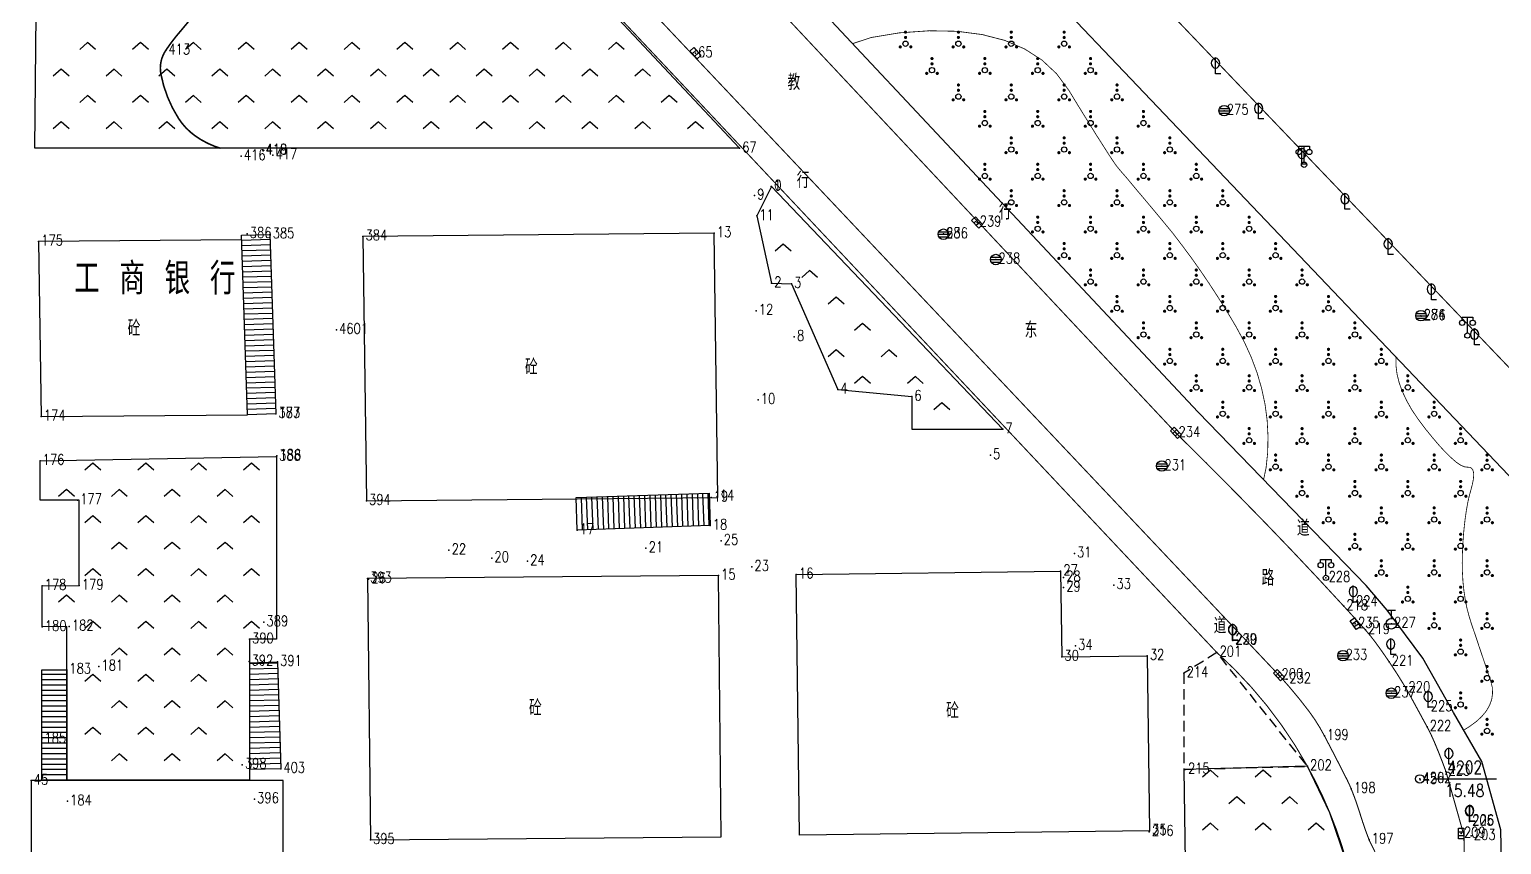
# Model space of a CAD drawing. Extents: x 1196 to 2163, y 619 to 1882.
# Drawn here: x 1890.6 to 2029.8, y 1087.4 to 1164.5 of the extents above; entities that cross this region are included whole.
import ezdxf
from ezdxf.enums import TextEntityAlignment as Align

# ---------------------------------------------------------------- set-up
doc = ezdxf.new("R2010")
doc.units = 0
doc.header["$LTSCALE"] = 0.5
doc.header["$PDSIZE"] = 0.2
doc.linetypes.add('X3', pattern=[5, 4, -1])
doc.linetypes.add('X5', pattern=[3, 2, -1])
doc.layers.get('0').update_dxf_attribs({"linetype": 'CONTINUOUS'})
doc.layers.add('ASSIST', color=7, linetype='CONTINUOUS', plot=False)
for name, color, linetype in [('COMPONENT', 4, 'CONTINUOUS'), ('DGX', 2, 'CONTINUOUS'), ('DLDW', 11, 'CONTINUOUS'), ('DLSS', 4, 'CONTINUOUS'), ('GXYZ', 2, 'CONTINUOUS'), ('JMD', 6, 'CONTINUOUS'), ('KZD', 1, 'CONTINUOUS'), ('ZBTZ', 3, 'CONTINUOUS'), ('ZDH', 1, 'CONTINUOUS')]:
    doc.layers.add(name, color=color, linetype=linetype)
doc.styles.add('HZ', font='rs.shx', dxfattribs={"width": 0.8, "bigfont": 'hztxt.shx'})
doc.linetypes.add('1161', pattern='A,0,[149,AAA.SHX,S=0.15,R=0,X=0,Y=0],-1.6', length=1.6)

# ---------------------------------------------------------------- blocks, each defined once
blk = doc.blocks.new('gcbj0103')
for p, q in [((-1, 0), (1, 0)), ((-0.9, 0.43), (0.9, 0.43)), ((-0.88, -0.47), (0.88, -0.47))]:
    blk.add_line(p, q)
blk.add_circle((0, 0), 1)
blk = doc.blocks.new('gc041')
for p, q in [((-1, 0.5), (1, 0.5)), ((-1, -0.5), (-1, 0.5)), ((-0.33, 0.5), (-0.33, -0.5)), ((0.33, 0.5), (0.33, -0.5)), ((1, 0.5), (1, -0.5)), ((1, -0.5), (-1, -0.5))]:
    blk.add_line(p, q)
blk = doc.blocks.new('gc143')
for p, q in [((0, 0), (0, 3)), ((1, 0), (0, 0))]:
    blk.add_line(p, q)
for centre, start, end in [((0.225, 2), 102.68038, 257.31962), ((-0.225, 2), 282.68038, 77.31962)]:
    blk.add_arc(centre, 1.025, start, end)
blk = doc.blocks.new('gc133')
for p, q in [((-1, 0), (1, 0)), ((-0.8, 2.6), (0.8, 2.6)), ((0, 1), (0, 2.6))]:
    blk.add_line(p, q)
blk.add_circle((0, 0), 1)
blk = doc.blocks.new('gc097')
for p, q in [((-1, 2.9), (-1, 3.5)), ((-1, 3.5), (1, 3.5)), ((0, 0.5), (0, 3.5)), ((1, 3.5), (1, 2.9))]:
    blk.add_line(p, q)
for centre in [(-1, 2.4), (1, 2.4), (0, 0)]:
    blk.add_circle(centre, 0.5)
blk = doc.blocks.new('gc211')
for p, q in [((0, 0), (-1.5, -1.32)), ((1.5, -1.32), (0, 0))]:
    blk.add_line(p, q)
blk = doc.blocks.new('gc160')
at = {"const_width": 0.3}
for points in [[(-0.15, 2.2, 1), (0.15, 2.2, 1)], [(-0.15, 1.2, 1), (0.15, 1.2, 1)], [(-1.15, -0.6, 1), (-0.85, -0.6, 1)], [(0.85, -0.6, 1), (1.15, -0.6, 1)]]:
    blk.add_lwpolyline(points, format="xyb", close=True, dxfattribs=at)
blk.add_circle((0, 0), 0.5)
blk = doc.blocks.new('gc117')
blk.add_circle((0, 0), 0.8)
blk.add_point((0, 0))

msp = doc.modelspace()

# ---------------------------------------------------------------- linework, layer by layer
at = {"layer": 'ASSIST', "linetype": 'Continuous', "flags": 128}
for points in [[(1913.36, 1145.14), (1913.91, 1128.17), (1911.22, 1128.08), (1910.66, 1145.06)], [(1954.99, 1117.59), (1942.42, 1117.15), (1942.31, 1120.24), (1954.89, 1120.67)], [(1894.13, 1103.96), (1894.13, 1093.51), (1891.77, 1093.51), (1891.77, 1103.96)]]:
    msp.add_lwpolyline(points, close=True, dxfattribs=at)
msp.add_lwpolyline([(1911.41, 1104.62), (1914.07, 1104.7), (1914.37, 1094.6), (1911.41, 1094.51)], dxfattribs=at)
at = {"layer": 'DGX', "linetype": 'Continuous', "const_width": 0.075}
for points in [[(1968.46, 1163.18), (1970.21, 1163.76), (1972.87, 1164.2), (1975.73, 1164.4), (1978.35, 1164.35), (1980.72, 1164.04), (1982.85, 1163.49), (1984.73, 1162.68), (1986.37, 1161.63), (1987.76, 1160.33), (1988.91, 1158.77), (1989.88, 1157.18), (1990.74, 1155.79), (1991.49, 1154.58), (1992.14, 1153.56), (1992.67, 1152.73), (1993.09, 1152.09), (1993.4, 1151.64), (1993.61, 1151.38), (1993.8, 1151.15), (1994.09, 1150.82), (1994.48, 1150.37), (1994.95, 1149.8), (1995.52, 1149.12), (1996.19, 1148.33), (1996.95, 1147.42), (1997.8, 1146.4), (1998.7, 1145.31), (1999.58, 1144.16), (2000.46, 1142.98), (2001.33, 1141.75), (2002.2, 1140.47), (2003.05, 1139.16), (2003.9, 1137.8), (2004.74, 1136.39), (2005.51, 1134.96), (2006.17, 1133.51), (2006.72, 1132.04), (2007.15, 1130.56), (2007.47, 1129.07), (2007.67, 1127.56), (2007.75, 1126.04), (2007.72, 1124.5), (2007.57, 1123.06), (2007.33, 1121.93)], [(2019.84, 1133.55), (2019.85, 1133.43), (2019.86, 1132.67), (2019.96, 1131.89), (2020.16, 1131.09), (2020.46, 1130.27), (2020.86, 1129.42), (2021.35, 1128.55), (2021.95, 1127.66), (2022.64, 1126.74), (2023.35, 1125.87), (2023.99, 1125.12), (2024.58, 1124.49), (2025.11, 1123.98), (2025.57, 1123.58), (2025.97, 1123.31), (2026.32, 1123.16), (2026.6, 1123.12), (2026.82, 1123.11), (2027, 1123.02), (2027.12, 1122.86), (2027.19, 1122.63), (2027.2, 1122.32), (2027.17, 1121.95), (2027.08, 1121.49), (2026.94, 1120.97), (2026.78, 1120.38), (2026.64, 1119.75), (2026.52, 1119.07), (2026.41, 1118.34), (2026.32, 1117.57), (2026.24, 1116.75), (2026.18, 1115.89), (2026.14, 1114.98), (2026.12, 1114.05), (2026.14, 1113.16), (2026.19, 1112.28), (2026.28, 1111.44), (2026.4, 1110.62), (2026.56, 1109.82), (2026.76, 1109.05), (2026.99, 1108.3), (2027.24, 1107.58), (2027.48, 1106.87), (2027.71, 1106.17), (2027.94, 1105.49), (2028.17, 1104.82), (2028.39, 1104.17), (2028.6, 1103.53), (2028.81, 1102.91), (2028.96, 1102.31), (2028.99, 1101.72), (2028.91, 1101.15), (2028.71, 1100.6), (2028.4, 1100.06), (2027.98, 1099.55), (2027.44, 1099.05), (2026.78, 1098.57), (2026.27, 1098.25)]]:
    msp.add_lwpolyline(points, dxfattribs=at)
at = {"layer": 'DLSS', "linetype": 'Continuous', "const_width": 0.1, "flags": 128}
for points in [[(2156.98, 1000.29), (1965.55, 1200.54)], [(1920.42, 1196.97), (2008.78, 1103.45)], [(1918.59, 1195.23), (2002.92, 1105.58)], [(1940.11, 1189.23), (1999.04, 1126.36)], [(2024.58, 1094.34), (2026.28, 1088.3), (2028.88, 958.17)]]:
    msp.add_lwpolyline(points, dxfattribs=at)
at = {"layer": 'DLSS', "linetype": 'X3', "const_width": 0.15}
msp.add_lwpolyline([(1910.41, 1177.65, 0.016657), (1909.81, 1176.23, 0.026866), (1909.52, 1175.32, 0.002352), (1909.09, 1173.64, 0.027227), (1909.07, 1173.5, 0.00193), (1909.02, 1173.2, 0.000409), (1908.84, 1171.79, 0.005098), (1908.69, 1170.47, -0.008899), (1908.59, 1169.71, -0.106485), (1908.51, 1169.48, -0.006995), (1906.5, 1166.44, -0.031481), (1904.96, 1164.44, 0.033112), (1903.5, 1162.54, 0.19636), (1903.04, 1160.31, 0.096077), (1904.71, 1156.11, 0.095858), (1906.28, 1154.46, 0.081185), (1908.68, 1153.28)], format="xyb", dxfattribs=at)
at = {"layer": 'DLSS', "linetype": 'Continuous', "flags": 128}
for points in [[(2024.58, 1094.34, 0.1, 0.1, 0.012791), (2023.5, 1097.09, 0.1, 0.1, 0.023018), (2022.79, 1098.57, 0.1, 0.1, 0.001384), (2021.02, 1101.82, 0.1, 0.1, 0.010887), (2020.79, 1102.22, 0.1, 0.1, 0.005716), (2019.99, 1103.52, 0.1, 0.1, 0.006076), (2019.2, 1104.72, 0.1, 0.1, 0.011972), (2017.86, 1106.62, 0.1, 0.1, 0.019709), (2016.97, 1107.72, 0.1, 0.1, 0.00616), (2016.94, 1107.76, 0.1, 0.1, 0.000094), (2014.91, 1109.98, 0.1, 0.1, 0.006814), (2007.53, 1117.81, 0.1, 0.1, 0.006092), (1999.04, 1126.36, 0.1, 0.1, 0)], [(2008.78, 1103.45, 0.1, 0.1, -0.024641), (2011.62, 1100.04, 0.1, 0.1, -0.039931), (2013.08, 1097.72, 0.1, 0.1, -0.004052), (2015.24, 1093.53, 0.1, 0.1, -0.020647), (2015.62, 1092.69, 0.1, 0.1, -0.022586), (2016.43, 1090.42, 0.1, 0.1, 0.020202), (2017.31, 1087.88, 0.1, 0.1, 0.018441), (2017.43, 1087.61, 0.1, 0.1, 0.005607), (2017.87, 1086.73, 0.1, 0.1, 0)]]:
    msp.add_lwpolyline(points, format="xyseb", dxfattribs=at)
at = {"layer": 'DLSS', "linetype": 'Continuous', "const_width": 0.1, "flags": 128}
msp.add_lwpolyline([(2015.19, 1085.8, 0.029297), (2013.6, 1090.43, 0.029297), (2011.48, 1094.83, 0.041329), (2007.65, 1100.56, 0.041329), (2002.92, 1105.58)], format="xyb", dxfattribs=at)
at = {"layer": 'JMD', "linetype": 'Continuous'}
for p, q in [((1911.22, 1128.08), (1910.66, 1145.06)), ((1913.37, 1144.66), (1910.68, 1144.57)), ((1913.36, 1145.14), (1913.91, 1128.17)), ((1913.39, 1144.16), (1910.7, 1144.07)), ((1913.4, 1143.66), (1910.71, 1143.57)), ((1913.42, 1143.16), (1910.73, 1143.08)), ((1913.44, 1142.66), (1910.75, 1142.58)), ((1913.45, 1142.16), (1910.76, 1142.08)), ((1913.47, 1141.66), (1910.78, 1141.58)), ((1913.49, 1141.16), (1910.79, 1141.08)), ((1913.5, 1140.66), (1910.81, 1140.58)), ((1913.52, 1140.16), (1910.83, 1140.08)), ((1913.53, 1139.66), (1910.84, 1139.58)), ((1913.55, 1139.17), (1910.86, 1139.08)), ((1913.57, 1138.67), (1910.88, 1138.58)), ((1913.58, 1138.17), (1910.89, 1138.08)), ((1913.6, 1137.67), (1910.91, 1137.58)), ((1913.62, 1137.17), (1910.93, 1137.08)), ((1913.63, 1136.67), (1910.94, 1136.58)), ((1913.65, 1136.17), (1910.96, 1136.08)), ((1913.66, 1135.67), (1910.97, 1135.58)), ((1913.68, 1135.17), (1910.99, 1135.08)), ((1913.7, 1134.67), (1911.01, 1134.58)), ((1913.71, 1134.17), (1911.02, 1134.08)), ((1913.73, 1133.67), (1911.04, 1133.58)), ((1913.75, 1133.17), (1911.06, 1133.08)), ((1913.76, 1132.67), (1911.07, 1132.58)), ((1913.78, 1132.17), (1911.09, 1132.08)), ((1913.8, 1131.67), (1911.1, 1131.58)), ((1913.81, 1131.17), (1911.12, 1131.08)), ((1913.83, 1130.67), (1911.14, 1130.58)), ((1913.84, 1130.17), (1911.15, 1130.08)), ((1913.86, 1129.67), (1911.17, 1129.58)), ((1913.88, 1129.17), (1911.19, 1129.08)), ((1913.89, 1128.67), (1911.2, 1128.58)), ((1913.91, 1128.17), (1911.22, 1128.08)), ((1942.31, 1120.24), (1954.89, 1120.67)), ((1942.42, 1117.15), (1942.31, 1120.24)), ((1942.92, 1117.17), (1942.81, 1120.25)), ((1943.42, 1117.19), (1943.31, 1120.27)), ((1943.92, 1117.21), (1943.81, 1120.29)), ((1944.42, 1117.22), (1944.31, 1120.3)), ((1944.92, 1117.24), (1944.81, 1120.32)), ((1945.42, 1117.26), (1945.31, 1120.34)), ((1945.92, 1117.28), (1945.81, 1120.36)), ((1946.42, 1117.29), (1946.31, 1120.37)), ((1946.92, 1117.31), (1946.81, 1120.39)), ((1947.42, 1117.33), (1947.31, 1120.41)), ((1947.92, 1117.34), (1947.81, 1120.43)), ((1948.42, 1117.36), (1948.31, 1120.44)), ((1948.92, 1117.38), (1948.81, 1120.46)), ((1949.42, 1117.4), (1949.31, 1120.48)), ((1949.92, 1117.41), (1949.81, 1120.49)), ((1950.42, 1117.43), (1950.31, 1120.51)), ((1950.92, 1117.45), (1950.81, 1120.53)), ((1951.42, 1117.47), (1951.31, 1120.55)), ((1951.92, 1117.48), (1951.81, 1120.56)), ((1952.42, 1117.5), (1952.31, 1120.58)), ((1952.91, 1117.52), (1952.81, 1120.6)), ((1953.41, 1117.53), (1953.31, 1120.61)), ((1953.91, 1117.55), (1953.81, 1120.63)), ((1954.41, 1117.57), (1954.31, 1120.65)), ((1954.91, 1117.59), (1954.81, 1120.67)), ((1954.99, 1117.59), (1942.42, 1117.15)), ((1914.08, 1104.59), (1911.41, 1104.51)), ((1914.07, 1104.7), (1914.37, 1094.6)), ((1891.77, 1093.51), (1891.77, 1103.96)), ((1894.13, 1103.51), (1891.77, 1103.51)), ((1894.13, 1103.01), (1891.77, 1103.01)), ((1894.13, 1103.96), (1894.13, 1093.51)), ((1914.09, 1104.09), (1911.41, 1104.01)), ((1914.11, 1103.59), (1911.41, 1103.51)), ((1914.12, 1103.09), (1911.41, 1103.01)), ((1894.13, 1102.51), (1891.77, 1102.51)), ((1894.13, 1102.01), (1891.77, 1102.01)), ((1894.13, 1101.51), (1891.77, 1101.51)), ((1914.14, 1102.59), (1911.41, 1102.51)), ((1914.15, 1102.09), (1911.41, 1102.01)), ((1914.16, 1101.59), (1911.41, 1101.51)), ((1894.13, 1101.01), (1891.77, 1101.01)), ((1894.13, 1100.51), (1891.77, 1100.51)), ((1894.13, 1100.01), (1891.77, 1100.01)), ((1914.18, 1101.09), (1911.41, 1101.01)), ((1914.19, 1100.59), (1911.41, 1100.51)), ((1914.21, 1100.09), (1911.41, 1100.01)), ((1894.13, 1099.51), (1891.77, 1099.51)), ((1894.13, 1099.01), (1891.77, 1099.01)), ((1914.22, 1099.59), (1911.41, 1099.51)), ((1914.24, 1099.09), (1911.41, 1099.01)), ((1914.25, 1098.59), (1911.41, 1098.51)), ((1894.13, 1098.51), (1891.77, 1098.51)), ((1894.13, 1098.01), (1891.77, 1098.01)), ((1894.13, 1097.51), (1891.77, 1097.51)), ((1914.27, 1098.09), (1911.41, 1098.01)), ((1914.28, 1097.59), (1911.41, 1097.51)), ((1894.13, 1097.01), (1891.77, 1097.01)), ((1894.13, 1096.51), (1891.77, 1096.51)), ((1894.13, 1096.01), (1891.77, 1096.01)), ((1914.3, 1097.09), (1911.41, 1097.01)), ((1914.31, 1096.6), (1911.41, 1096.51)), ((1914.32, 1096.1), (1911.41, 1096.01)), ((1894.13, 1095.51), (1891.77, 1095.51)), ((1894.13, 1095.01), (1891.77, 1095.01)), ((1894.13, 1094.51), (1891.77, 1094.51)), ((1914.34, 1095.6), (1911.35, 1095.51)), ((1914.37, 1094.6), (1911.38, 1094.51)), ((1914.35, 1095.1), (1911.41, 1095.01)), ((1894.13, 1094.01), (1891.77, 1094.01)), ((1894.13, 1093.51), (1891.77, 1093.51))]:
    msp.add_line(p, q, dxfattribs=at)
at = {"layer": 'JMD', "linetype": 'Continuous', "flags": 128}
msp.add_lwpolyline([(1910.68, 1144.62), (1891.48, 1144.47), (1891.72, 1127.92), (1911.22, 1128.08)], dxfattribs=at)
for points in [[(1955.38, 1145.26), (1922.15, 1144.95), (1922.48, 1119.93), (1955.71, 1120.24)], [(1955.77, 1112.87), (1922.57, 1112.58), (1922.85, 1087.87), (1956.04, 1088.15)], [(1963.14, 1112.98), (1988.14, 1113.28), (1988.24, 1105.19), (1996.33, 1105.28), (1996.54, 1088.72), (1963.44, 1088.31)], [(1890.78, 1093.47), (1890.78, 1064.5), (1914.61, 1064.5), (1914.61, 1093.47)]]:
    msp.add_lwpolyline(points, close=True, dxfattribs=at)
at = {"layer": 'JMD', "linetype": 'X5', "flags": 128}
for points in [[(1999.8, 1103.63), (1999.8, 1094.53), (2011.48, 1094.83), (2002.92, 1105.58)], [(2002.92, 1105.58), (1999.8, 1103.63)]]:
    msp.add_lwpolyline(points, dxfattribs=at)
at = {"layer": 'KZD', "linetype": 'Continuous'}
msp.add_line((2023.36, 1093.63), (2029.36, 1093.63), dxfattribs=at)
at = {"layer": 'ZBTZ', "linetype": '1161', "flags": 128}
msp.add_lwpolyline([(2121.82, 1026.51), (2151.19, 995.67), (2151.42, 993.36), (2151.53, 990.43), (2151.53, 989.01), (2151.38, 988.34), (2151, 986.93), (2150.02, 985.07), (2148.29, 982.5), (2146.19, 980.09), (2145.7, 979.78), (2096.33, 944.91), (2043.54, 908.4), (1945.97, 839.94), (1866.41, 784.94), (1844, 770.51), (1793.75, 739.61), (1787.35, 736.36), (1781.6, 733.16), (1764.84, 723.95), (1752.6, 717.55), (1721.55, 702.1), (1708.19, 695.67), (1705.97, 707.37), (1715.25, 709.14), (1713.33, 719.29), (1713.39, 719.89), (1741.42, 727.61), (1760.94, 734.89), (1799.05, 751.94), (1804.24, 754.5), (1825.48, 766.53), (1841.91, 776.8), (1864.56, 793.15), (1992.85, 882.76), (2000.01, 888.8), (2003.78, 892.56), (2012.65, 902.66), (2015.54, 906.34), (2020.91, 915), (2025.38, 925.02), (2030.02, 940.68), (2031.48, 947.7), (2032.67, 959.12), (2038.74, 959.05), (2038.79, 969.11), (2032.71, 969.19), (2030.8, 1037.78), (2029.78, 1088.82), (2027.96, 1095.29), (2025.31, 1099.93), (2022.41, 1105.06), (2019.03, 1109.61), (2017.02, 1111.92), (2001.14, 1128.32), (1942.65, 1190.71), (1941.55, 1191.89), (1941.02, 1193.1), (1940.91, 1193.98), (1940.93, 1194.88), (1941.08, 1195.88), (1941.44, 1197.02), (1942.05, 1198.13), (1942.56, 1198.77), (1943.3, 1199.49), (1944.46, 1200.39), (1945.46, 1200.71), (1947.06, 1201.06), (1949.3, 1201.03), (1953.93, 1200.94), (1955.83, 1200.74), (2121.12, 1027.25)], close=True, dxfattribs=at)
at = {"layer": 'ZBTZ', "linetype": 'Continuous', "flags": 128}
for points in [[(1891.6, 1200.86), (1897.82, 1201.04), (1904.36, 1200.94), (1906.04, 1200.85), (1908.59, 1200.43), (1910.38, 1199.95), (1912.86, 1199), (1915.66, 1197.6), (1916.65, 1196.95), (1918.63, 1195.19), (1932.55, 1180.21), (1957.77, 1153.28), (1891.11, 1153.28), (1891.6, 1200.86)], [(1891.61, 1123.73), (1913.97, 1124.12), (1913.97, 1106.84), (1911.41, 1106.84), (1911.41, 1093.51), (1894.13, 1093.51), (1894.13, 1103.96), (1894.13, 1108.06), (1891.82, 1108.01), (1891.82, 1111.91), (1895.32, 1111.92), (1895.32, 1120.01), (1891.61, 1120.01), (1891.61, 1123.73)]]:
    msp.add_lwpolyline(points, close=True, dxfattribs=at)
for points, elevation in [([(1960.8, 1149.67), (1959.4, 1146.88), (1960.8, 1140.53), (1962.68, 1140.46), (1967.07, 1130.47), (1974.06, 1129.8), (1974.06, 1126.71), (1982.66, 1126.71), (1960.8, 1149.67)], 15.92), ([(2011.48, 1094.83), (1999.8, 1094.53), (2000.26, 1061.95), (2016.07, 1061.95), (2016.28, 1071.07), (2015.86, 1079.82), (2015.56, 1082.82), (2015.19, 1085.8), (2013.6, 1090.43), (2011.48, 1094.83)], 15.39)]:
    msp.add_lwpolyline(points, close=True, dxfattribs=dict(at, elevation=elevation))
at = {"layer": 'ZDH', "linetype": 'Continuous'}
for p in [(1903.5, 1162.54, 16.31), (1903.5, 1162.54, 16.31), (1903.5, 1162.54, 16.31), (1953.6, 1162.27, 15.83), (2003.61, 1156.84, 15.65), (2003.61, 1156.84, 15.65), (1912.69, 1153.1, 16.43), (1912.69, 1153.1, 16.43), (1912.69, 1153.1, 16.43), (1912.7, 1153.05, 16.43), (1912.7, 1153.05, 16.43), (1912.7, 1153.05, 16.43), (1957.77, 1153.28, 15.99), (1910.64, 1152.55, 15.66), (1910.64, 1152.55, 15.66), (1910.64, 1152.55, 15.66), (1913.64, 1152.63, 16.55), (1913.64, 1152.63, 16.55), (1913.64, 1152.63, 16.55), (1959.19, 1148.82, 15.85), (1960.76, 1149.66, 15.93), (1960.8, 1149.67, 15.92), (1959.4, 1146.88, 16.1), (1980.23, 1146.26, 16.43), (1980.23, 1146.26, 16.43), (1980.23, 1146.26, 16.43), (1911.2, 1145.18, 16.35), (1911.2, 1145.18, 16.35), (1911.2, 1145.18, 16.35), (1913.36, 1145.14, 16.39), (1913.36, 1145.14, 16.39), (1913.36, 1145.14, 16.39), (1922.15, 1144.95, 16.07), (1922.15, 1144.95, 16.07), (1922.15, 1144.95, 16.07), (1955.38, 1145.26, 16.2), (1977.06, 1145.18, 15.91), (1977.06, 1145.15, 15.9), (1977.06, 1145.15, 15.9), (1977.06, 1145.15, 15.9), (1891.48, 1144.47, 15.62), (1891.48, 1144.47, 15.62), (1891.48, 1144.47, 15.62), (1982.01, 1142.76, 16.46), (1982.01, 1142.76, 16.46), (1982.01, 1142.76, 16.46), (1960.8, 1140.53, 16.39), (1962.68, 1140.46, 16), (1959.34, 1137.92, 16.1), (2022.22, 1137.45, 15.41), (2022.22, 1137.45, 15.41), (2022.24, 1137.41, 15.41), (2022.24, 1137.41, 15.41), (1919.64, 1136.11, 15.74), (1919.64, 1136.11, 15.74), (1919.64, 1136.11, 15.74), (1962.95, 1135.45, 16.43), (1959.53, 1129.48, 16.64), (1967.07, 1130.47, 16.03), (1974.06, 1129.8, 16.04), (1891.72, 1127.92, 15.58), (1891.72, 1127.92, 15.58), (1891.72, 1127.92, 15.58), (1913.91, 1128.18, 15.76), (1913.91, 1128.18, 15.76), (1913.91, 1128.18, 15.76), (1913.91, 1128.17, 15.78), (1913.91, 1128.17, 15.78), (1913.91, 1128.17, 15.78), (1982.66, 1126.71, 15.94), (1999.04, 1126.36, 16.38), (1999.04, 1126.36, 16.38), (1999.04, 1126.36, 16.38), (1891.61, 1123.73, 15.57), (1891.61, 1123.73, 15.57), (1891.61, 1123.73, 15.57), (1913.97, 1124.12, 15.72), (1913.97, 1124.12, 15.72), (1913.97, 1124.12, 15.72), (1914, 1124.18, 15.74), (1914, 1124.18, 15.74), (1914, 1124.18, 15.74), (1981.49, 1124.25, 16.02), (1997.71, 1123.23, 15.82), (1997.71, 1123.23, 15.82), (1997.71, 1123.23, 15.82), (1895.16, 1120.01, 15.56), (1895.16, 1120.01, 15.56), (1895.16, 1120.01, 15.56), (1922.48, 1119.93, 15.99), (1922.48, 1119.93, 15.99), (1922.48, 1119.93, 15.99), (1955.07, 1120.24, 21.9), (1955.65, 1120.35, 15.88), (1942.42, 1117.15, 16.02), (1954.99, 1117.59, 21.88), (1930.29, 1115.28, 15.99), (1948.92, 1115.45, 15.99), (1956.03, 1116.16, 16.01), (1934.34, 1114.52, 16), (1937.72, 1114.22, 16.01), (1989.44, 1114.97, 15.97), (1922.57, 1112.58, 16.01), (1922.57, 1112.58, 16.01), (1922.57, 1112.58, 16.01), (1922.69, 1112.54, 16.01), (1955.77, 1112.87, 16), (1958.92, 1113.69, 16), (1963.14, 1112.98, 16), (1988.14, 1113.28, 16), (1988.42, 1112.68, 16), (2013.23, 1112.65, 15.73), (2013.23, 1112.65, 15.73), (2013.23, 1112.65, 15.73), (1891.8, 1111.91, 15.54), (1891.8, 1111.91, 15.54), (1891.8, 1111.91, 15.54), (1895.32, 1111.92, 15.53), (1895.32, 1111.92, 15.53), (1895.32, 1111.92, 15.53), (1988.42, 1111.74, 15.99), (1993.17, 1111.97, 15.93), (2014.91, 1109.98, 15.58), (2014.91, 1109.98, 15.58), (2014.91, 1109.98, 15.58), (2015.82, 1110.35, 15.8), (2015.82, 1110.35, 15.8), (2015.82, 1110.35, 15.8), (1912.77, 1108.46, 15.75), (1912.77, 1108.46, 15.75), (1912.77, 1108.46, 15.75), (2016.01, 1108.31, 15.58), (2016.01, 1108.31, 15.58), (2016.01, 1108.31, 15.58), (2019.42, 1108.31, 15.64), (2019.42, 1108.31, 15.64), (2019.42, 1108.31, 15.64), (1891.82, 1108.01, 15.52), (1891.82, 1108.01, 15.52), (1891.82, 1108.01, 15.52), (1894.37, 1108.06, 15.58), (1894.37, 1108.06, 15.58), (1894.37, 1108.06, 15.58), (2016.97, 1107.72, 15.56), (2016.97, 1107.72, 15.56), (2016.97, 1107.72, 15.56), (1911.41, 1106.84, 15.75), (1911.41, 1106.84, 15.75), (1911.41, 1106.84, 15.75), (1989.54, 1106.21, 16.43), (2002.92, 1105.58, 15.85), (2002.92, 1105.58, 15.85), (2002.92, 1105.58, 15.85), (2004.4, 1106.77, 15.95), (2004.4, 1106.77, 15.95), (2004.4, 1106.77, 15.95), (2004.43, 1106.74, 15.96), (2004.43, 1106.74, 15.96), (2004.43, 1106.74, 15.96), (1897.17, 1104.28, 15.54), (1897.17, 1104.28, 15.54), (1897.17, 1104.28, 15.54), (1911.38, 1104.75, 15.76), (1911.38, 1104.75, 15.76), (1911.38, 1104.75, 15.76), (1914.07, 1104.7, 15.78), (1914.07, 1104.7, 15.78), (1914.07, 1104.7, 15.78), (1988.24, 1105.19, 16.8), (1996.33, 1105.28, 15.89), (2014.84, 1105.29, 15.63), (2014.84, 1105.29, 15.63), (2014.84, 1105.29, 15.63), (2019.2, 1104.72, 15.87), (2019.2, 1104.72, 15.87), (2019.2, 1104.72, 15.87), (1894.13, 1103.96, 15.57), (1894.13, 1103.96, 15.57), (1894.13, 1103.96, 15.57), (1999.8, 1103.63, 17.53), (1999.8, 1103.63, 17.53), (1999.8, 1103.63, 17.53), (2008.78, 1103.45, 15.61), (2008.78, 1103.45, 15.61), (2008.78, 1103.45, 15.61), (2009.52, 1103.06, 15.61), (2009.52, 1103.06, 15.61), (2009.52, 1103.06, 15.61), (2019.42, 1101.74, 15.98), (2019.42, 1101.74, 15.98), (2019.42, 1101.74, 15.98), (2020.79, 1102.22, 15.47), (2020.79, 1102.22, 15.47), (2020.79, 1102.22, 15.47), (2022.9, 1100.42, 15.63), (2022.9, 1100.42, 15.63), (2022.9, 1100.42, 15.63), (2022.79, 1098.57, 15.45), (2022.79, 1098.57, 15.45), (2022.79, 1098.57, 15.45), (1891.77, 1097.39, 18.37), (1891.77, 1097.39, 18.37), (1891.77, 1097.39, 18.37), (2013.08, 1097.72, 15.54), (2013.08, 1097.72, 15.54), (2013.08, 1097.72, 15.54), (1910.74, 1094.98, 19.91), (1910.74, 1094.98, 19.91), (1910.74, 1094.98, 19.91), (1914.37, 1094.6, 15.82), (1914.37, 1094.6, 15.82), (1914.37, 1094.6, 15.82), (1999.93, 1094.53, 15.74), (1999.93, 1094.53, 15.74), (1999.93, 1094.53, 15.74), (2011.48, 1094.83, 15.67), (2011.48, 1094.83, 15.67), (2011.48, 1094.83, 15.67), (1890.78, 1093.47, 15.51), (2022.11, 1093.63, 15.51), (2022.11, 1093.63, 15.48), (2022.11, 1093.63, 15.48), (2022.11, 1093.63, 15.51), (2022.11, 1093.63, 15.48), (2022.11, 1093.63, 15.51), (2022.11, 1093.63, 15.48), (2022.11, 1093.63, 15.48), (2022.11, 1093.63, 15.48), (2022.14, 1093.56, 15.47), (2024.58, 1094.34, 15.42), (2024.58, 1094.34, 15.42), (2024.58, 1094.34, 15.42), (1911.89, 1091.73, 19.78), (1911.89, 1091.73, 19.78), (1911.89, 1091.73, 19.78), (2015.62, 1092.69, 15.46), (2015.62, 1092.69, 15.46), (2015.62, 1092.69, 15.46), (1894.2, 1091.52, 19.81), (1894.2, 1091.52, 19.81), (1894.2, 1091.52, 19.81), (2026.8, 1089.6, 15.51), (2026.8, 1089.6, 15.51), (2026.8, 1089.6, 15.51), (2026.83, 1089.64, 15.54), (2026.83, 1089.64, 15.54), (2026.83, 1089.64, 15.54), (1922.85, 1087.87, 16.01), (1922.85, 1087.87, 16.01), (1922.85, 1087.87, 16.01), (1996.52, 1088.64, 15.88), (1996.52, 1088.64, 15.88), (1996.52, 1088.64, 15.88), (1996.54, 1088.72, 15.73), (2017.31, 1087.88, 15.4), (2017.31, 1087.88, 15.4), (2017.31, 1087.88, 15.4), (2026.03, 1088.46, 15.36), (2026.03, 1088.46, 15.36), (2026.03, 1088.46, 15.36), (2026.97, 1088.24, 15.47), (2026.97, 1088.24, 15.47), (2026.97, 1088.24, 15.47)]:
    msp.add_point(p, dxfattribs=at)

# ---------------------------------------------------------------- block references
at = {"layer": 'COMPONENT', "linetype": 'Continuous', "xscale": 0.5, "yscale": 0.5}
for p in [(2003.61, 1156.84, 15.65), (1977.06, 1145.15, 15.43), (1982.01, 1142.76, 15.43), (2022.22, 1137.45, 15.41), (1997.71, 1123.23, 15.43), (2014.84, 1105.29, 15.43), (2019.42, 1101.74, 15.43)]:
    msp.add_blockref('gcbj0103', p, dxfattribs=at)
at = {"layer": 'DLDW', "linetype": 'Continuous', "xscale": 0.5, "yscale": 0.5}
for p in [(2011.16, 1151.73, 16.09), (2026.61, 1135.57, 16.09), (2013.23, 1112.65, 15.73)]:
    msp.add_blockref('gc097', p, dxfattribs=at)
at = {"layer": 'GXYZ', "linetype": 'Continuous', "xscale": 0.5, "yscale": 0.5, "zscale": 0.5}
for p, rotation in [((1953.6, 1162.27, 15.83), 131.6874079536384), ((1980.23, 1146.26, 16.43), 313.1483579261164), ((1999.04, 1126.36), 133.1483579261003), ((2016.01, 1108.31, 15.58), 123.4601244474725), ((2008.78, 1103.45, 15.61), 133.3764100386924), ((2026.03, 1088.46, 15.36), 90)]:
    msp.add_blockref('gc041', p, dxfattribs=dict(at, rotation=rotation))
at = {"layer": 'GXYZ', "linetype": 'Continuous', "xscale": 0.5, "yscale": 0.5}
msp.add_blockref('gc133', (2019.42, 1108.31, 15.64), dxfattribs=at)
at = {"layer": 'KZD', "linetype": 'Continuous', "xscale": 0.5, "yscale": 0.5}
msp.add_blockref('gc117', (2022.11, 1093.63, 15.48), dxfattribs=at)
at = {"layer": 'ZBTZ', "linetype": 'Continuous', "xscale": 0.5, "yscale": 0.5}
for name, p in [('gc160', (1973.47, 1163.17)), ('gc160', (1978.47, 1163.17)), ('gc160', (1983.47, 1163.17)), ('gc160', (1988.47, 1163.17)), ('gc211', (1896.11, 1163.28)), ('gc211', (1901.11, 1163.28)), ('gc211', (1906.11, 1163.28)), ('gc211', (1911.11, 1163.28)), ('gc211', (1916.11, 1163.28)), ('gc211', (1921.11, 1163.28)), ('gc211', (1926.11, 1163.28)), ('gc211', (1931.11, 1163.28)), ('gc211', (1936.11, 1163.28)), ('gc211', (1941.11, 1163.28)), ('gc211', (1946.11, 1163.28)), ('gc160', (1975.97, 1160.67)), ('gc160', (1980.97, 1160.67)), ('gc160', (1985.97, 1160.67)), ('gc160', (1990.97, 1160.67)), ('gc143', (2002.78, 1160.34, 13.11)), ('gc211', (1893.61, 1160.78)), ('gc211', (1898.61, 1160.78)), ('gc211', (1903.61, 1160.78)), ('gc211', (1908.61, 1160.78)), ('gc211', (1913.61, 1160.78)), ('gc211', (1918.61, 1160.78)), ('gc211', (1923.61, 1160.78)), ('gc211', (1928.61, 1160.78)), ('gc211', (1933.61, 1160.78)), ('gc211', (1938.61, 1160.78)), ('gc211', (1943.61, 1160.78)), ('gc211', (1948.61, 1160.78)), ('gc160', (1978.47, 1158.17)), ('gc160', (1983.47, 1158.17)), ('gc160', (1988.47, 1158.17)), ('gc160', (1993.47, 1158.17)), ('gc211', (1896.11, 1158.28)), ('gc211', (1901.11, 1158.28)), ('gc211', (1906.11, 1158.28)), ('gc211', (1911.11, 1158.28)), ('gc211', (1916.11, 1158.28)), ('gc211', (1921.11, 1158.28)), ('gc211', (1926.11, 1158.28)), ('gc211', (1931.11, 1158.28)), ('gc211', (1936.11, 1158.28)), ('gc211', (1941.11, 1158.28)), ('gc211', (1946.11, 1158.28)), ('gc211', (1951.11, 1158.28)), ('gc143', (2006.86, 1156.06, 13.11)), ('gc211', (1893.61, 1155.78)), ('gc211', (1898.61, 1155.78)), ('gc211', (1903.61, 1155.78)), ('gc211', (1908.61, 1155.78)), ('gc211', (1913.61, 1155.78)), ('gc211', (1918.61, 1155.78)), ('gc211', (1923.61, 1155.78)), ('gc211', (1928.61, 1155.78)), ('gc211', (1933.61, 1155.78)), ('gc211', (1938.61, 1155.78)), ('gc211', (1943.61, 1155.78)), ('gc211', (1948.61, 1155.78)), ('gc211', (1953.61, 1155.78)), ('gc160', (1980.97, 1155.67)), ('gc160', (1985.97, 1155.67)), ('gc160', (1990.97, 1155.67)), ('gc160', (1995.97, 1155.67)), ('gc160', (1983.47, 1153.17)), ('gc160', (1988.47, 1153.17)), ('gc160', (1993.47, 1153.17)), ('gc160', (1998.47, 1153.17)), ('gc143', (2010.95, 1151.79, 13.11)), ('gc160', (1980.97, 1150.67)), ('gc160', (1985.97, 1150.67)), ('gc160', (1990.97, 1150.67)), ('gc160', (1995.97, 1150.67)), ('gc160', (2000.97, 1150.67)), ('gc160', (1983.47, 1148.17)), ('gc160', (1988.47, 1148.17)), ('gc160', (1993.47, 1148.17)), ('gc160', (1998.47, 1148.17)), ('gc160', (2003.47, 1148.17)), ('gc143', (2015.03, 1147.51, 13.11)), ('gc160', (1985.97, 1145.67)), ('gc160', (1990.97, 1145.67)), ('gc160', (1995.97, 1145.67)), ('gc160', (2000.97, 1145.67)), ('gc160', (2005.97, 1145.67)), ('gc143', (2019.12, 1143.24, 13.11)), ('gc211', (1961.9, 1144.21)), ('gc160', (1988.47, 1143.17)), ('gc160', (1993.47, 1143.17)), ('gc160', (1998.47, 1143.17)), ('gc160', (2003.47, 1143.17)), ('gc160', (2008.47, 1143.17)), ('gc211', (1964.4, 1141.71)), ('gc160', (1990.97, 1140.67)), ('gc160', (1995.97, 1140.67)), ('gc160', (2000.97, 1140.67)), ('gc160', (2005.97, 1140.67)), ('gc160', (2010.97, 1140.67)), ('gc143', (2023.2, 1138.96, 13.11)), ('gc211', (1966.9, 1139.21)), ('gc160', (1993.47, 1138.17)), ('gc160', (1998.47, 1138.17)), ('gc160', (2003.47, 1138.17)), ('gc160', (2008.47, 1138.17)), ('gc160', (2013.47, 1138.17)), ('gc211', (1969.4, 1136.71)), ('gc160', (1995.97, 1135.67)), ('gc160', (2000.97, 1135.67)), ('gc160', (2005.97, 1135.67)), ('gc160', (2010.97, 1135.67)), ('gc160', (2015.97, 1135.67)), ('gc143', (2027.29, 1134.69, 13.11)), ('gc211', (1966.9, 1134.21)), ('gc211', (1971.9, 1134.21)), ('gc160', (1998.47, 1133.17)), ('gc160', (2003.47, 1133.17)), ('gc160', (2008.47, 1133.17)), ('gc160', (2013.47, 1133.17)), ('gc160', (2018.47, 1133.17)), ('gc211', (1969.4, 1131.71)), ('gc211', (1974.4, 1131.71)), ('gc160', (2000.97, 1130.67)), ('gc160', (2005.97, 1130.67)), ('gc160', (2010.97, 1130.67)), ('gc160', (2015.97, 1130.67)), ('gc160', (2020.97, 1130.67)), ('gc211', (1976.9, 1129.21)), ('gc160', (2003.47, 1128.17)), ('gc160', (2008.47, 1128.17)), ('gc160', (2013.47, 1128.17)), ('gc160', (2018.47, 1128.17)), ('gc160', (2023.47, 1128.17)), ('gc160', (2005.97, 1125.67)), ('gc160', (2010.97, 1125.67)), ('gc160', (2015.97, 1125.67)), ('gc160', (2020.97, 1125.67)), ('gc160', (2025.97, 1125.67)), ('gc160', (2008.47, 1123.17)), ('gc160', (2013.47, 1123.17)), ('gc160', (2018.47, 1123.17)), ('gc160', (2023.47, 1123.17)), ('gc160', (2028.47, 1123.17)), ('gc211', (1896.61, 1123.51)), ('gc211', (1901.61, 1123.51)), ('gc211', (1906.61, 1123.51)), ('gc211', (1911.61, 1123.51)), ('gc211', (1894.11, 1121.01)), ('gc211', (1899.11, 1121.01)), ('gc211', (1904.11, 1121.01)), ('gc211', (1909.11, 1121.01)), ('gc160', (2010.97, 1120.67)), ('gc160', (2015.97, 1120.67)), ('gc160', (2020.97, 1120.67)), ('gc160', (2025.97, 1120.67)), ('gc211', (1896.61, 1118.51)), ('gc211', (1901.61, 1118.51)), ('gc211', (1906.61, 1118.51)), ('gc211', (1911.61, 1118.51)), ('gc160', (2013.47, 1118.17)), ('gc160', (2018.47, 1118.17)), ('gc160', (2023.47, 1118.17)), ('gc160', (2028.47, 1118.17)), ('gc160', (2015.97, 1115.67)), ('gc160', (2020.97, 1115.67)), ('gc160', (2025.97, 1115.67)), ('gc211', (1899.11, 1116.01)), ('gc211', (1904.11, 1116.01)), ('gc211', (1909.11, 1116.01)), ('gc160', (2018.47, 1113.17)), ('gc160', (2023.47, 1113.17)), ('gc160', (2028.47, 1113.17)), ('gc211', (1896.61, 1113.51)), ('gc211', (1901.61, 1113.51)), ('gc211', (1906.61, 1113.51)), ('gc211', (1911.61, 1113.51)), ('gc143', (2015.82, 1110.35, 15.8)), ('gc160', (2020.97, 1110.67)), ('gc160', (2025.97, 1110.67)), ('gc211', (1894.11, 1111.01)), ('gc211', (1899.11, 1111.01)), ('gc211', (1904.11, 1111.01)), ('gc211', (1909.11, 1111.01)), ('gc211', (1896.61, 1108.51)), ('gc211', (1901.61, 1108.51)), ('gc211', (1906.61, 1108.51)), ('gc211', (1911.61, 1108.51)), ('gc160', (2023.47, 1108.17)), ('gc160', (2028.47, 1108.17)), ('gc143', (2004.4, 1106.77, 15.95)), ('gc143', (2004.43, 1106.74, 15.96)), ('gc160', (2025.97, 1105.67)), ('gc211', (1899.11, 1106.01)), ('gc211', (1904.11, 1106.01)), ('gc211', (1909.11, 1106.01)), ('gc143', (2019.36, 1105.39, 15.8)), ('gc160', (2028.47, 1103.17)), ('gc211', (1896.61, 1103.51)), ('gc211', (1901.61, 1103.51)), ('gc211', (1906.61, 1103.51)), ('gc143', (2022.9, 1100.42, 15.63)), ('gc160', (2025.97, 1100.67)), ('gc211', (1899.11, 1101.01)), ('gc211', (1904.11, 1101.01)), ('gc211', (1909.11, 1101.01)), ('gc160', (2028.47, 1098.17)), ('gc211', (1896.61, 1098.51)), ('gc211', (1901.61, 1098.51)), ('gc211', (1906.61, 1098.51)), ('gc211', (1899.11, 1096.01)), ('gc211', (1904.11, 1096.01)), ('gc211', (1909.11, 1096.01)), ('gc143', (2024.86, 1095.03, 15.63)), ('gc211', (2002.3, 1094.45)), ('gc211', (2007.3, 1094.45)), ('gc211', (2004.8, 1091.95)), ('gc211', (2009.8, 1091.95)), ('gc143', (2026.8, 1089.6, 15.51)), ('gc143', (2026.83, 1089.64, 15.54)), ('gc211', (2002.3, 1089.45)), ('gc211', (2007.3, 1089.45)), ('gc211', (2012.3, 1089.45))]:
    msp.add_blockref(name, p, dxfattribs=at)

# ---------------------------------------------------------------- texts
at = {"layer": 'DLSS', "linetype": 'Continuous', "style": 'HZ', "width": 0.8}
for s, p in [('教', (1962.31, 1158.79)), ('行', (1963.18, 1149.52)), ('行', (1982.3, 1146.54)), ('东', (1984.73, 1135.35)), ('道', (2010.48, 1116.61)), ('路', (2007.15, 1111.91)), ('道', (2002.62, 1107.38))]:
    msp.add_text(s, height=1.5, dxfattribs=at).set_placement(p)
at = {"layer": 'JMD', "linetype": 'Continuous', "style": 'HZ', "width": 0.8}
for s, p in [('工', (1894.84, 1139.45)), ('商', (1899.12, 1139.45)), ('银', (1903.4, 1139.45)), ('行', (1907.68, 1139.45))]:
    msp.add_text(s, height=3, dxfattribs=at).set_placement(p)
for p in [(1901.1, 1136.28), (1938.68, 1132.6), (1939.06, 1100.37), (1978.51, 1100.11)]:
    msp.add_text('砼', height=1.5, dxfattribs=at).set_placement(p, align=Align.MIDDLE_RIGHT)
at = {"layer": 'KZD', "linetype": 'Continuous', "style": 'HZ', "width": 0.8}
for s, p in [('4202', (2026.36, 1094.73)), ('15.48', (2026.36, 1092.53))]:
    msp.add_text(s, height=1.2, dxfattribs=at).set_placement(p, align=Align.MIDDLE)
at = {"layer": 'ZDH', "linetype": 'Continuous', "style": 'HZ', "width": 0.8}
for s, p in [('413', (1903.75, 1162.16, 16.31)), ('413', (1903.75, 1162.16, 16.31)), ('413', (1903.75, 1162.16, 16.31)), ('65', (1953.85, 1161.9, 15.83)), ('275', (2003.86, 1156.47, 15.65)), ('275', (2003.86, 1156.47, 15.65)), ('416', (1910.89, 1152.17, 15.66)), ('416', (1910.89, 1152.17, 15.66)), ('416', (1910.89, 1152.17, 15.66)), ('419', (1912.94, 1152.72, 16.43)), ('419', (1912.94, 1152.72, 16.43)), ('419', (1912.94, 1152.72, 16.43)), ('418', (1912.95, 1152.68, 16.43)), ('418', (1912.95, 1152.68, 16.43)), ('418', (1912.95, 1152.68, 16.43)), ('417', (1913.89, 1152.25, 16.55)), ('417', (1913.89, 1152.25, 16.55)), ('417', (1913.89, 1152.25, 16.55)), ('67', (1958.02, 1152.9, 15.99)), ('0', (1961.05, 1149.3, 15.92)), ('1', (1961.01, 1149.29, 15.93)), ('9', (1959.44, 1148.44, 15.85)), ('11', (1959.65, 1146.5, 16.1)), ('13', (1955.63, 1144.89, 16.2)), ('239', (1980.48, 1145.89, 16.43)), ('239', (1980.48, 1145.89, 16.43)), ('239', (1980.48, 1145.89, 16.43)), ('175', (1891.73, 1144.09, 15.62)), ('175', (1891.73, 1144.09, 15.62)), ('175', (1891.73, 1144.09, 15.62)), ('386', (1911.45, 1144.81, 16.35)), ('386', (1911.45, 1144.81, 16.35)), ('386', (1911.45, 1144.81, 16.35)), ('385', (1913.61, 1144.77, 16.39)), ('385', (1913.61, 1144.77, 16.39)), ('385', (1913.61, 1144.77, 16.39)), ('384', (1922.4, 1144.58, 16.07)), ('384', (1922.4, 1144.58, 16.07)), ('384', (1922.4, 1144.58, 16.07)), ('236', (1977.31, 1144.78, 15.9)), ('236', (1977.31, 1144.78, 15.9)), ('236', (1977.31, 1144.78, 15.9)), ('68', (1977.31, 1144.8, 15.91)), ('238', (1982.26, 1142.38, 16.46)), ('238', (1982.26, 1142.38, 16.46)), ('238', (1982.26, 1142.38, 16.46)), ('2', (1961.05, 1140.15, 16.39)), ('3', (1962.93, 1140.09, 16)), ('12', (1959.59, 1137.55, 16.1)), ('284', (2022.47, 1137.08, 15.41)), ('284', (2022.47, 1137.08, 15.41)), ('276', (2022.49, 1137.04, 15.41)), ('276', (2022.49, 1137.04, 15.41)), ('4601', (1919.89, 1135.74, 15.74)), ('4601', (1919.89, 1135.74, 15.74)), ('4601', (1919.89, 1135.74, 15.74)), ('8', (1963.2, 1135.08, 16.43)), ('4', (1967.32, 1130.1, 16.03)), ('10', (1959.78, 1129.11, 16.64)), ('6', (1974.31, 1129.42, 16.04)), ('174', (1891.97, 1127.55, 15.58)), ('174', (1891.97, 1127.55, 15.58)), ('174', (1891.97, 1127.55, 15.58)), ('387', (1914.16, 1127.8, 15.76)), ('387', (1914.16, 1127.8, 15.76)), ('387', (1914.16, 1127.8, 15.76)), ('173', (1914.16, 1127.8, 15.78)), ('173', (1914.16, 1127.8, 15.78)), ('173', (1914.16, 1127.8, 15.78)), ('7', (1982.91, 1126.33, 15.94)), ('234', (1999.29, 1125.98, 16.38)), ('234', (1999.29, 1125.98, 16.38)), ('234', (1999.29, 1125.98, 16.38)), ('176', (1891.86, 1123.35, 15.57)), ('176', (1891.86, 1123.35, 15.57)), ('176', (1891.86, 1123.35, 15.57)), ('388', (1914.22, 1123.75, 15.72)), ('388', (1914.22, 1123.75, 15.72)), ('388', (1914.22, 1123.75, 15.72)), ('186', (1914.25, 1123.81, 15.74)), ('186', (1914.25, 1123.81, 15.74)), ('186', (1914.25, 1123.81, 15.74)), ('5', (1981.74, 1123.88, 16.02)), ('231', (1997.96, 1122.85, 15.82)), ('231', (1997.96, 1122.85, 15.82)), ('231', (1997.96, 1122.85, 15.82)), ('19', (1955.32, 1119.87, 21.9)), ('14', (1955.9, 1119.98, 15.88)), ('177', (1895.41, 1119.63, 15.56)), ('177', (1895.41, 1119.63, 15.56)), ('177', (1895.41, 1119.63, 15.56)), ('394', (1922.73, 1119.56, 15.99)), ('394', (1922.73, 1119.56, 15.99)), ('394', (1922.73, 1119.56, 15.99)), ('18', (1955.24, 1117.21, 21.88)), ('17', (1942.67, 1116.78, 16.02)), ('25', (1956.28, 1115.79, 16.01)), ('22', (1930.54, 1114.9, 15.99)), ('21', (1949.17, 1115.08, 15.99)), ('31', (1989.69, 1114.6, 15.97)), ('20', (1934.59, 1114.15, 16)), ('24', (1937.97, 1113.85, 16.01)), ('23', (1959.17, 1113.31, 16)), ('27', (1988.39, 1112.91, 16)), ('178', (1892.05, 1111.53, 15.54)), ('178', (1892.05, 1111.53, 15.54)), ('178', (1892.05, 1111.53, 15.54)), ('179', (1895.57, 1111.54, 15.53)), ('179', (1895.57, 1111.54, 15.53)), ('179', (1895.57, 1111.54, 15.53)), ('393', (1922.82, 1112.21, 16.01)), ('393', (1922.82, 1112.21, 16.01)), ('393', (1922.82, 1112.21, 16.01)), ('26', (1922.94, 1112.16, 16.01)), ('15', (1956.02, 1112.49, 16)), ('16', (1963.39, 1112.6, 16)), ('28', (1988.67, 1112.31, 16)), ('33', (1993.42, 1111.6, 15.93)), ('228', (2013.48, 1112.28, 15.73)), ('228', (2013.48, 1112.28, 15.73)), ('228', (2013.48, 1112.28, 15.73)), ('29', (1988.67, 1111.36, 15.99)), ('218', (2015.16, 1109.6, 15.58)), ('218', (2015.16, 1109.6, 15.58)), ('218', (2015.16, 1109.6, 15.58)), ('224', (2016.07, 1109.98, 15.8)), ('224', (2016.07, 1109.98, 15.8)), ('224', (2016.07, 1109.98, 15.8)), ('180', (1892.07, 1107.63, 15.52)), ('180', (1892.07, 1107.63, 15.52)), ('180', (1892.07, 1107.63, 15.52)), ('182', (1894.62, 1107.68, 15.58)), ('182', (1894.62, 1107.68, 15.58)), ('182', (1894.62, 1107.68, 15.58)), ('389', (1913.02, 1108.08, 15.75)), ('389', (1913.02, 1108.08, 15.75)), ('389', (1913.02, 1108.08, 15.75)), ('235', (2016.26, 1107.93, 15.58)), ('235', (2016.26, 1107.93, 15.58)), ('235', (2016.26, 1107.93, 15.58)), ('219', (2017.22, 1107.35, 15.56)), ('219', (2017.22, 1107.35, 15.56)), ('219', (2017.22, 1107.35, 15.56)), ('227', (2019.67, 1107.94, 15.64)), ('227', (2019.67, 1107.94, 15.64)), ('227', (2019.67, 1107.94, 15.64)), ('390', (1911.66, 1106.46, 15.75)), ('390', (1911.66, 1106.46, 15.75)), ('390', (1911.66, 1106.46, 15.75)), ('229', (2004.65, 1106.39, 15.95)), ('229', (2004.65, 1106.39, 15.95)), ('229', (2004.65, 1106.39, 15.95)), ('230', (2004.68, 1106.36, 15.96)), ('230', (2004.68, 1106.36, 15.96)), ('230', (2004.68, 1106.36, 15.96)), ('30', (1988.49, 1104.82, 16.8)), ('34', (1989.79, 1105.84, 16.43)), ('32', (1996.58, 1104.9, 15.89)), ('201', (2003.17, 1105.21, 15.85)), ('201', (2003.17, 1105.21, 15.85)), ('201', (2003.17, 1105.21, 15.85)), ('233', (2015.09, 1104.91, 15.63)), ('233', (2015.09, 1104.91, 15.63)), ('233', (2015.09, 1104.91, 15.63)), ('183', (1894.38, 1103.59, 15.57)), ('183', (1894.38, 1103.59, 15.57)), ('183', (1894.38, 1103.59, 15.57)), ('181', (1897.42, 1103.9, 15.54)), ('181', (1897.42, 1103.9, 15.54)), ('181', (1897.42, 1103.9, 15.54)), ('392', (1911.62, 1104.37, 15.76)), ('392', (1911.62, 1104.37, 15.76)), ('392', (1911.62, 1104.37, 15.76)), ('391', (1914.32, 1104.33, 15.78)), ('391', (1914.32, 1104.33, 15.78)), ('391', (1914.32, 1104.33, 15.78)), ('214', (2000.05, 1103.26, 17.53)), ('214', (2000.05, 1103.26, 17.53)), ('214', (2000.05, 1103.26, 17.53)), ('221', (2019.45, 1104.35, 15.87)), ('221', (2019.45, 1104.35, 15.87)), ('221', (2019.45, 1104.35, 15.87)), ('200', (2009.03, 1103.08, 15.61)), ('200', (2009.03, 1103.08, 15.61)), ('200', (2009.03, 1103.08, 15.61)), ('232', (2009.77, 1102.69, 15.61)), ('232', (2009.77, 1102.69, 15.61)), ('232', (2009.77, 1102.69, 15.61)), ('220', (2021.04, 1101.85, 15.47)), ('220', (2021.04, 1101.85, 15.47)), ('220', (2021.04, 1101.85, 15.47)), ('237', (2019.67, 1101.36, 15.98)), ('237', (2019.67, 1101.36, 15.98)), ('237', (2019.67, 1101.36, 15.98)), ('225', (2023.15, 1100.05, 15.63)), ('225', (2023.15, 1100.05, 15.63)), ('225', (2023.15, 1100.05, 15.63)), ('222', (2023.04, 1098.19, 15.45)), ('222', (2023.04, 1098.19, 15.45)), ('222', (2023.04, 1098.19, 15.45)), ('185', (1892.02, 1097.01, 18.37)), ('185', (1892.02, 1097.01, 18.37)), ('185', (1892.02, 1097.01, 18.37)), ('199', (2013.33, 1097.34, 15.54)), ('199', (2013.33, 1097.34, 15.54)), ('199', (2013.33, 1097.34, 15.54)), ('398', (1910.99, 1094.61, 19.91)), ('398', (1910.99, 1094.61, 19.91)), ('398', (1910.99, 1094.61, 19.91)), ('403', (1914.62, 1094.22, 15.82)), ('403', (1914.62, 1094.22, 15.82)), ('403', (1914.62, 1094.22, 15.82)), ('215', (2000.18, 1094.15, 15.74)), ('215', (2000.18, 1094.15, 15.74)), ('215', (2000.18, 1094.15, 15.74)), ('202', (2011.73, 1094.46, 15.67)), ('202', (2011.73, 1094.46, 15.67)), ('202', (2011.73, 1094.46, 15.67)), ('223', (2024.83, 1093.97, 15.42)), ('223', (2024.83, 1093.97, 15.42)), ('223', (2024.83, 1093.97, 15.42)), ('45', (1891.03, 1093.09, 15.51)), ('198', (2015.87, 1092.32, 15.46)), ('198', (2015.87, 1092.32, 15.46)), ('198', (2015.87, 1092.32, 15.46)), ('4202', (2022.36, 1093.26, 15.48)), ('4202', (2022.36, 1093.26, 15.48)), ('4202', (2022.36, 1093.26, 15.48)), ('4202', (2022.36, 1093.26, 15.48)), ('4202', (2022.36, 1093.26, 15.48)), ('4202', (2022.36, 1093.26, 15.48)), ('426', (2022.36, 1093.25, 15.51)), ('426', (2022.36, 1093.25, 15.51)), ('426', (2022.36, 1093.25, 15.51)), ('45', (2022.39, 1093.18, 15.47)), ('184', (1894.45, 1091.14, 19.81)), ('184', (1894.45, 1091.14, 19.81)), ('184', (1894.45, 1091.14, 19.81)), ('396', (1912.14, 1091.35, 19.78)), ('396', (1912.14, 1091.35, 19.78)), ('396', (1912.14, 1091.35, 19.78)), ('205', (2027.05, 1089.22, 15.51)), ('205', (2027.05, 1089.22, 15.51)), ('205', (2027.05, 1089.22, 15.51)), ('226', (2027.08, 1089.26, 15.54)), ('226', (2027.08, 1089.26, 15.54)), ('226', (2027.08, 1089.26, 15.54)), ('216', (1996.77, 1088.26, 15.88)), ('216', (1996.77, 1088.26, 15.88)), ('216', (1996.77, 1088.26, 15.88)), ('35', (1996.79, 1088.34, 15.73)), ('209', (2026.28, 1088.09, 15.36)), ('209', (2026.28, 1088.09, 15.36)), ('209', (2026.28, 1088.09, 15.36)), ('203', (2027.22, 1087.87, 15.47)), ('203', (2027.22, 1087.87, 15.47)), ('203', (2027.22, 1087.87, 15.47)), ('395', (1923.1, 1087.49, 16.01)), ('395', (1923.1, 1087.49, 16.01)), ('395', (1923.1, 1087.49, 16.01)), ('197', (2017.56, 1087.51, 15.4)), ('197', (2017.56, 1087.51, 15.4)), ('197', (2017.56, 1087.51, 15.4))]:
    msp.add_text(s, height=1, dxfattribs=at).set_placement(p)

doc.saveas('drawing.dxf')
